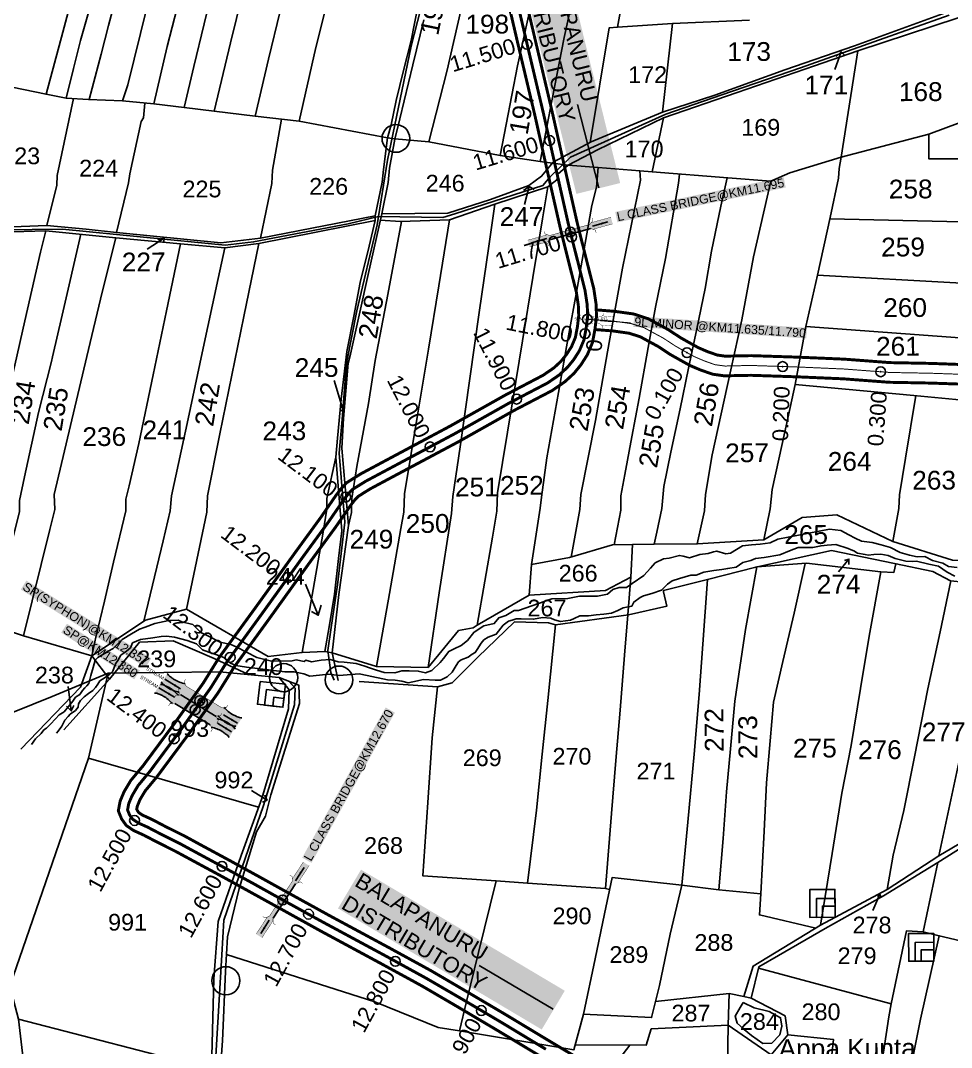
# Model space of a CAD drawing. Header units: millimetres. Extents: x 191342 to 235284, y 1600297 to 1616674.
# Drawn here: x 197835 to 198782, y 1610848 to 1611892 of the extents above; entities that cross this region are included whole.
import ezdxf
from ezdxf.enums import TextEntityAlignment as Align

# ---------------------------------------------------------------- set-up
doc = ezdxf.new("R2010")
doc.units = ezdxf.units.MM
doc.header["$LTSCALE"] = 15
doc.header["$PDMODE"] = 32
doc.header["$PDSIZE"] = 10
doc.linetypes.add('ACAD_ISO02W100', pattern=[15, 12, -3])
doc.linetypes.add('HIDDEN2', pattern=[0.1875, 0.125, -0.0625])
for name, color, linetype in [('BOUNDRY STONES', 240, 'Continuous'), ('CANAL1', 7, 'Continuous'), ('CS', 134, 'Continuous'), ('CSMark', 72, 'Continuous'), ('PAPER SIZE', 5, 'Continuous'), ('PLOTS', 7, 'Continuous'), ('PLOTS NO', 7, 'Continuous'), ('REMARK', 6, 'Continuous'), ('ROADS', 1, 'Continuous'), ('STREAMS', 4, 'Continuous'), ('STRUCTURE', 5, 'Continuous'), ('text2', 7, 'Continuous'), ('wells', 7, 'Continuous')]:
    doc.layers.add(name, color=color, linetype=linetype)
doc.styles.add('FONT2', font='Times New Roman')
doc.styles.get("Standard").update_dxf_attribs({"font": 'arial.ttf'})
doc.dimstyles.get("Standard").update_dxf_attribs({"dimtxt": 0.18, "dimasz": 0.18, "dimexe": 0.18, "dimexo": 0.0625, "dimgap": 0.09, "dimtad": 0, "dimtih": 1, "dimtoh": 1, "dimdec": 4, "dimzin": 0, "dimdsep": 46, "dimtxsty": 'Standard', "dimcen": 0.09, "dimadec": 0, "dimazin": 0, "dimtfac": 1, "dimtdec": 4, "dimtofl": 0, "dimtmove": 0, "dimatfit": 3, "dimfxl": 1, "dimtolj": 1, "dimtzin": 0, "dimarcsym": 0})

# ---------------------------------------------------------------- blocks, each defined once
blk = doc.blocks.new('SLB')
at = {"layer": 'STRUCTURE'}
h = blk.add_hatch(dxfattribs=at)
h.set_pattern_fill('DOTS', color=6, scale=20, angle=320.3722, style=0)
h.set_pattern_definition([(320.372247934, (-159.4327, -72.9564), (1.2786241598, 0.5641323054), [0, -1.25])])
h.paths.add_polyline_path([(769699.5, 1706871.1), (769699.5, 1706861.1), (769729.1, 1706861.1), (769732.1, 1706863.1), (769792.1, 1706863.1), (769795.1, 1706861.1), (769824.7, 1706861.1), (769824.7, 1706871.1), (769795.1, 1706871.1), (769792.1, 1706869.1), (769732.1, 1706869.1), (769729.1, 1706871.1)])
at = {"layer": 'STRUCTURE', "color": 6, "linetype": 'ACAD_ISO02W100', "ltscale": 0.5, "const_width": 0.5}
for points in [[(769699.5, 1706871.1), (769729.1, 1706871.1)], [(769795.1, 1706871.1), (769824.7, 1706871.1)], [(769699.5, 1706861.1), (769729.1, 1706861.1)], [(769795.1, 1706861.1), (769824.7, 1706861.1)]]:
    blk.add_lwpolyline(points, dxfattribs=at)
at = {"layer": 'STRUCTURE', "color": 6, "const_width": 0.628}
for points in [[(769726.1, 1706877.1), (769726.1, 1706873.1), (769732.1, 1706869.1), (769792.1, 1706869.1), (769798.1, 1706873.1), (769798.1, 1706877.1)], [(769726.1, 1706855.1), (769726.1, 1706859.1), (769732.1, 1706863.1), (769792.1, 1706863.1), (769798.1, 1706859.1), (769798.1, 1706855.1)]]:
    blk.add_lwpolyline(points, dxfattribs=at)
at = {"layer": 'STRUCTURE', "color": 6}
blk.add_lwpolyline([(769732.1, 1706863.1), (769792.1, 1706863.1)], dxfattribs=at)
blk.add_lwpolyline([(769732.1, 1706863.1), (769792.1, 1706863.1)], dxfattribs=at)
at = {"layer": 'STRUCTURE', "color": 0}
blk.add_circle((769762.1, 1706866.1), 1.24, dxfattribs=at)
for points in [[(769703.8, 1706866), (769726.7, 1706866)], [(769818.6, 1706865.8), (769795.7, 1706865.8)]]:
    blk.add_leader(points, dimstyle='Standard', override={"dimasz": 10, "dimgap": 0.09, "dimtad": 0}, dxfattribs=at)
blk = doc.blocks.new('SP')
at = {"layer": 'STRUCTURE'}
h = blk.add_hatch(dxfattribs=at)
h.set_pattern_fill('DASH', color=256, scale=8, style=0)
h.set_pattern_definition([(0, (0, 0), (1, 1), [1, -1])])
edge = h.paths.add_edge_path()
edge.add_spline(control_points=[(769825.7, 1706742.1), (769825.3, 1706741.8), (769823.8, 1706740.8), (769820.9, 1706740.3), (769817, 1706739.7), (769811.4, 1706738.9), (769804, 1706739.7), (769798.4, 1706741), (769795.6, 1706741.6)], knot_values=[0, 0, 0, 0, 1.613557, 5.24513, 8.624976, 13.470124, 22.190216, 30.746377, 30.746377, 30.746377, 30.746377], degree=3, periodic=0)
edge.add_line((769795.6, 1706741.6), (769792.6, 1706739.6))
edge.add_line((769792.6, 1706739.6), (769732.6, 1706739.6))
edge.add_line((769732.6, 1706739.6), (769729.6, 1706741.6))
edge.add_spline(control_points=[(769729.6, 1706741.6), (769726.9, 1706740.9), (769721.3, 1706739.5), (769713.9, 1706738.5), (769708.3, 1706739.1), (769704.4, 1706739.6), (769701.5, 1706740), (769700, 1706741), (769699.5, 1706741.3)], knot_values=[0, 0, 0, 0, 8.556161, 17.276253, 22.121402, 25.501247, 29.13282, 30.746377, 30.746377, 30.746377, 30.746377], degree=3, periodic=0)
edge.add_line((769699.5, 1706741.3), (769699.5, 1706722.1))
edge.add_spline(control_points=[(769699.5, 1706722.1), (769700, 1706722.4), (769701.4, 1706723.4), (769704.3, 1706724), (769708.2, 1706724.5), (769713.8, 1706725.3), (769721.2, 1706724.5), (769726.8, 1706723.3), (769729.6, 1706722.6)], knot_values=[0, 0, 0, 0, 1.613557, 5.24513, 8.624976, 13.470124, 22.190216, 30.746377, 30.746377, 30.746377, 30.746377], degree=3, periodic=0)
edge.add_line((769729.6, 1706722.6), (769732.6, 1706724.6))
edge.add_line((769732.6, 1706724.6), (769792.6, 1706724.6))
edge.add_line((769792.6, 1706724.6), (769795.6, 1706722.6))
edge.add_spline(control_points=[(769795.6, 1706722.6), (769798.4, 1706723.3), (769803.9, 1706724.8), (769811.3, 1706725.8), (769817, 1706725.1), (769820.9, 1706724.7), (769823.8, 1706724.2), (769825.2, 1706723.3), (769825.7, 1706723)], knot_values=[0, 0, 0, 0, 8.556161, 17.276253, 22.121402, 25.501247, 29.13282, 30.746377, 30.746377, 30.746377, 30.746377], degree=3, periodic=0)
edge.add_line((769825.7, 1706723), (769825.7, 1706742.1))
h.paths.add_polyline_path([(769764.2, 1706732.1, -1), (769761.1, 1706732.1, -1)], flags=0)
h.paths.add_polyline_path([(769761.1, 1706732.1, 1), (769764.2, 1706732.1, 1)], flags=16)
at = {"layer": 'STRUCTURE', "const_width": 0.628}
for points in [[(769726.6, 1706747.6), (769726.6, 1706743.6), (769732.6, 1706739.6), (769792.6, 1706739.6), (769798.6, 1706743.6), (769798.6, 1706747.6)], [(769726.6, 1706716.6), (769726.6, 1706720.6), (769732.6, 1706724.6), (769792.6, 1706724.6), (769798.6, 1706720.6), (769798.6, 1706716.6)]]:
    blk.add_lwpolyline(points, dxfattribs=at)
at = {"layer": 'STRUCTURE', "color": 3}
blk.add_lwpolyline([(769732.6, 1706724.6), (769792.6, 1706724.6)], dxfattribs=at)
blk.add_lwpolyline([(769732.6, 1706724.6), (769792.6, 1706724.6)], dxfattribs=at)
at = {"layer": 'STRUCTURE', "color": 0}
blk.add_circle((769762.6, 1706732.1), 1.55, dxfattribs=at)
at = {"layer": 'STRUCTURE'}
for points in [[(769699.5, 1706741.3), (769700.9, 1706740.5), (769704.4, 1706739.6), (769707.8, 1706739.2), (769712.6, 1706738.8), (769721.3, 1706739.7), (769729.6, 1706741.6)], [(769825.7, 1706742.1), (769824.3, 1706741.3), (769820.8, 1706740.3), (769817.5, 1706739.8), (769812.7, 1706739.2), (769804, 1706739.9), (769795.6, 1706741.6)], [(769699.5, 1706722.1), (769700.9, 1706723), (769704.4, 1706724), (769707.7, 1706724.5), (769712.5, 1706725), (769721.2, 1706724.4), (769729.6, 1706722.6)], [(769825.7, 1706723), (769824.3, 1706723.8), (769820.8, 1706724.7), (769817.4, 1706725.1), (769812.6, 1706725.5), (769803.9, 1706724.6), (769795.6, 1706722.6)]]:
    blk.add_spline(points, degree=3, dxfattribs=at)
at = {"layer": 'STRUCTURE', "color": 0}
blk.add_text('STREAM', height=5, dxfattribs=at).set_placement((769684.3, 1706732.1), align=Align.MIDDLE_CENTER)
for points in [[(769727.4, 1706732.1), (769700.8, 1706732.1)], [(769824.4, 1706732.1), (769800.5, 1706732.1)]]:
    blk.add_leader(points, dimstyle='Standard', override={"dimasz": 10, "dimgap": 0.09, "dimtad": 0}, dxfattribs=at)
blk = doc.blocks.new('OT')
at = {"layer": 'STRUCTURE', "color": 190}
for points, const_width in [([(769751.4, 1706595.8), (769729.4, 1706595.8)], 0.5), ([(769775.2, 1706601.8), (769775.2, 1706597.8), (769769.2, 1706593.8), (769761.8, 1706593.8), (769754.4, 1706593.8), (769748.4, 1706597.8), (769748.4, 1706601.8)], 0.5), ([(769761.8, 1706593.8), (769761.8, 1706581)], 2.5), ([(769751.4, 1706579), (769729.4, 1706579)], 0.5), ([(769748.4, 1706573), (769748.4, 1706577), (769754.4, 1706581), (769761.8, 1706581), (769761.8, 1706581), (769761.8, 1706581), (769769.2, 1706581), (769775.2, 1706577), (769775.2, 1706573)], 0.5)]:
    blk.add_lwpolyline(points, dxfattribs=dict(at, const_width=const_width))
at = {"layer": 'STRUCTURE', "color": 0}
blk.add_circle((769761.8, 1706587.4), 1.87, dxfattribs=at)
blk.add_leader([(769732.6, 1706587.4), (769753.8, 1706587.4)], dimstyle='Standard', override={"dimasz": 10, "dimgap": 0.09, "dimtad": 0}, dxfattribs=at)

msp = doc.modelspace()

# ---------------------------------------------------------------- linework, layer by layer
at = {"layer": 'BOUNDRY STONES', "color": 1}
for centre, radius in [((198216.5, 1611772.5), 14.1), ((198102.3, 1611224.1), 14.3), ((198158.6, 1611221.8), 14.1), ((198043.5, 1610915.8), 14.3)]:
    msp.add_circle(centre, radius, dxfattribs=at)
at = {"layer": 'CANAL1', "color": 200, "const_width": 3}
for points in [[(198330.9, 1611910.4), (198340.5, 1611869.3), (198357.8, 1611796.4), (198371, 1611737.4), (198382.9, 1611685), (198385.2, 1611675.2), (198394.2, 1611639.3), (198400.1, 1611616.2), (198402.1, 1611602.7), (198402.5, 1611592.2), (198401.2, 1611581.1), (198399.1, 1611570.1), (198395.2, 1611560.8), (198390, 1611552.7), (198384.5, 1611545.9), (198377.3, 1611539.2), (198366.2, 1611531.6), (198328.2, 1611511.7), (198271.8, 1611480), (198208.7, 1611446.3), (198181.4, 1611431.7), (198174.1, 1611427.2), (198166.5, 1611422.4), (198161.2, 1611416.8), (198155.7, 1611409.7), (198140.4, 1611387.5), (198114.3, 1611351.7), (198073, 1611294.4), (198036.7, 1611244.6), (198020.6, 1611218.7), (197991.6, 1611178), (197959.1, 1611134.2), (197949.9, 1611123.2), (197946.8, 1611119.5), (197940, 1611108.1), (197936, 1611098.6), (197934.1, 1611088.6), (197937.5, 1611080.3), (197942.2, 1611073.7), (197949.8, 1611068.5), (197960, 1611063.9), (197973, 1611057.1), (197992.7, 1611047.2), (198011, 1611037.3), (198039.7, 1611021.8), (198067.3, 1611006.6), (198096.8, 1610990.3), (198140.7, 1610966), (198200.9, 1610933.5), (198243, 1610910.5), (198278.4, 1610889.8), (198319.6, 1610865.4), (198364.5, 1610838.4)], [(198348.4, 1611914.5), (198358.1, 1611873.4), (198375.3, 1611800.4), (198388.6, 1611741.3), (198400.4, 1611689.1), (198402.7, 1611679.5), (198411.7, 1611643.8), (198417.8, 1611619.8), (198420.1, 1611604.4), (198420.6, 1611591.4), (198419, 1611578.4), (198416.5, 1611564.9), (198411.2, 1611552.4), (198404.7, 1611542.2), (198397.7, 1611533.6), (198388.5, 1611525.1), (198375.5, 1611516.1), (198336.8, 1611495.9), (198280.5, 1611464.2), (198217.1, 1611430.4), (198190.4, 1611416.1), (198183.6, 1611411.9), (198178, 1611408.3), (198174.9, 1611405.1), (198170.3, 1611399.1), (198155.1, 1611377.1), (198128.8, 1611341.2), (198087.6, 1611283.9), (198051.7, 1611234.5), (198035.6, 1611208.7), (198006.2, 1611167.4), (197973.2, 1611123), (197963.8, 1611111.7), (197961.6, 1611109.1), (197956.1, 1611100), (197953.4, 1611093.3), (197952.8, 1611090.4), (197953.4, 1611089), (197955, 1611086.7), (197958.6, 1611084.3), (197967.9, 1611080.1), (197981.2, 1611073.1), (198001.1, 1611063.2), (198019.6, 1611053.1), (198048.3, 1611037.6), (198076.1, 1611022.3), (198105.5, 1611006), (198149.4, 1610981.8), (198209.5, 1610949.4), (198251.9, 1610926.2), (198287.6, 1610905.3), (198328.9, 1610880.9), (198373.8, 1610853.8), (198417.3, 1610827.8)], [(198421.1, 1611598.1), (198439.5, 1611596.6), (198458.2, 1611594), (198473, 1611589.2), (198493.5, 1611578.1), (198506, 1611569.9), (198513.9, 1611565.4), (198524.2, 1611559.7), (198533.7, 1611555.6), (198543.5, 1611552.2), (198551.9, 1611551), (198557.1, 1611551.2), (198577.9, 1611551.6), (198626.6, 1611550), (198673, 1611548), (198719.1, 1611544.5), (198760.7, 1611543.7), (198813.1, 1611541.8)], [(198419.5, 1611578.1), (198437.4, 1611576.7), (198453.7, 1611574.4), (198465.1, 1611570.8), (198483.3, 1611560.9), (198495.6, 1611552.8), (198504.1, 1611548), (198515.4, 1611541.7), (198526.4, 1611537), (198538.8, 1611532.7), (198550.9, 1611531), (198557.7, 1611531.2), (198577.8, 1611531.6), (198625.8, 1611530), (198671.8, 1611528), (198718.2, 1611524.5), (198760.1, 1611523.7), (198812.2, 1611521.9)]]:
    msp.add_lwpolyline(points, dxfattribs=at)
at = {"layer": 'CANAL1', "color": 3, "linetype": 'HIDDEN2', "ltscale": 4, "true_color": 0x00ff00, "const_width": 3}
msp.add_lwpolyline([(198339.7, 1611912.4), (198349.3, 1611871.4), (198366.5, 1611798.4), (198379.8, 1611739.4), (198391.6, 1611687), (198393.9, 1611677.3), (198403, 1611641.6), (198408.9, 1611618), (198411.1, 1611603.5), (198411.6, 1611591.8), (198411.2, 1611588.6), (198410.1, 1611579.8), (198407.8, 1611567.5), (198403.2, 1611556.6), (198397.4, 1611547.5), (198391.1, 1611539.8), (198382.9, 1611532.1), (198370.8, 1611523.8), (198332.5, 1611503.8), (198276.2, 1611472.1), (198212.9, 1611438.3), (198185.9, 1611423.9), (198178.8, 1611419.5), (198172.2, 1611415.4), (198168, 1611410.9), (198163, 1611404.4), (198147.8, 1611382.3), (198121.6, 1611346.5), (198080.3, 1611289.2), (198044.2, 1611239.5), (198028.1, 1611213.7), (197998.9, 1611172.7), (197966.1, 1611128.6), (197956.8, 1611117.4), (197954.2, 1611114.3), (197948.1, 1611104), (197944.7, 1611096), (197943.5, 1611089.5), (197945.5, 1611084.6), (197948.6, 1611080.2), (197954.2, 1611076.4), (197963.9, 1611072), (197977.1, 1611065.1), (197996.9, 1611055.2), (198015.3, 1611045.2), (198044, 1611029.7), (198071.7, 1611014.5), (198101.1, 1610998.1), (198101.3, 1610998), (198127.5, 1610983.5), (198145.1, 1610973.9), (198205.2, 1610941.5), (198247.4, 1610918.3), (198283, 1610897.6), (198324.2, 1610873.2), (198369.1, 1610846.1)], dxfattribs=at)
at = {"layer": 'CANAL1', "color": 1, "ltscale": 4, "const_width": 1, "elevation": 1}
msp.add_lwpolyline([(198411.2, 1611588.6), (198455.3, 1611584.9)], dxfattribs=at)
at = {"layer": 'CANAL1', "color": 1, "linetype": 'HIDDEN2', "ltscale": 4, "const_width": 1}
msp.add_lwpolyline([(198420.3, 1611588.1), (198438.5, 1611586.6), (198455.9, 1611584.2), (198469, 1611580), (198488.4, 1611569.5), (198500.8, 1611561.4), (198509, 1611556.7), (198519.8, 1611550.7), (198530.1, 1611546.3), (198541.1, 1611542.4), (198551.4, 1611541), (198557.4, 1611541.2), (198577.9, 1611541.6), (198626.2, 1611540), (198672.4, 1611538), (198718.7, 1611534.5), (198760.4, 1611533.7), (198812.7, 1611531.9)], dxfattribs=at)
at = {"layer": 'CS'}
for p in [(198512.6, 1611554.7), (198609.9, 1611540.5), (198709.7, 1611535.2)]:
    msp.add_point(p, dxfattribs=at)
at = {"layer": 'PLOTS', "color": 0}
for points in [[(197814.5, 1611827.2), (197860.6, 1611817.5), (197877.5, 1611880.6), (197891.5, 1611933), (197904.7, 1611981.9), (197917.9, 1612031.2), (197918.5, 1612043.9), (197929.7, 1612088.5), (197939.7, 1612128.7), (197951, 1612179.5), (197963.6, 1612227.3), (197976.2, 1612275.3), (197990.1, 1612330.2), (197996.2, 1612357.6)], [(198017.8, 1612355.9), (198005.1, 1612305.1), (197997.4, 1612273.8), (197981.6, 1612216.1), (197968.4, 1612161.8), (197955.9, 1612110.7), (197945.2, 1612070.3), (197939.2, 1612042.7), (197938.2, 1612032.7), (197931.8, 1612006.4), (197925.4, 1611980.1), (197917.9, 1611949.3), (197907.2, 1611912.5), (197895.5, 1611872.3), (197888.5, 1611843.6), (197881.2, 1611813.6), (197860.6, 1611817.5)], [(197881.2, 1611813.6), (197903.8, 1611812), (197904.5, 1611812), (197916.7, 1611858.4), (197924.2, 1611887.3), (197932.2, 1611918.1), (197943.1, 1611959.7), (197951.4, 1611994.7), (197959.4, 1612022.7), (197961.6, 1612034.3), (197962.5, 1612045), (197971.8, 1612082.4), (197978.3, 1612108.5), (197984.4, 1612136.3), (197993.9, 1612172.7), (198000.7, 1612202.2), (198009.4, 1612234.5), (198017.3, 1612264.2), (198026.5, 1612298.5), (198035.5, 1612332.2), (198040.5, 1612354.5)], [(198072.1, 1612353.7), (198064.4, 1612321.5), (198060.9, 1612306.8), (198047.9, 1612256.3), (198035, 1612206.2), (198026.2, 1612168.8), (198013.4, 1612114.5), (198004.4, 1612076.3), (197996.5, 1612042.7), (197996, 1612032.1), (197981.2, 1611979.1), (197967.2, 1611922.4), (197956.6, 1611879.2), (197943.7, 1611827), (197938.3, 1611810.8), (197903.8, 1611812)], [(197938.3, 1611810.8), (197970.1, 1611807.6), (197983.8, 1611866.1), (197999.2, 1611925.4), (198012.4, 1611982.7), (198025.4, 1612031.1), (198026.1, 1612046.1), (198032.3, 1612074.6), (198051.3, 1612155.1), (198065.9, 1612216.9), (198081.3, 1612274.6), (198093.5, 1612326.4), (198100.5, 1612353.2)], [(198129, 1612352.7), (198120.6, 1612310.6), (198113.1, 1612281.6), (198102.9, 1612242.4), (198094.4, 1612206.6), (198085, 1612166.8), (198075, 1612124.3), (198066.3, 1612086.9), (198057.4, 1612049.3), (198055.8, 1612042.4), (198056, 1612031.9), (198052.8, 1612018.6), (198042.6, 1611976.4), (198033.8, 1611940), (198021.5, 1611889.2), (198011.1, 1611845.8), (198001, 1611803.9), (197970.1, 1611807.6)], [(198001, 1611803.9), (198031.7, 1611800.2), (198048.4, 1611869.9), (198060.4, 1611919.7), (198070.5, 1611962), (198079.8, 1612000.4), (198087.2, 1612031.3), (198089.7, 1612049.6), (198097.5, 1612086.6), (198106.6, 1612123.3), (198119.1, 1612173.8), (198129.9, 1612223), (198142.5, 1612273.7), (198153.3, 1612317.1), (198162.4, 1612355)], [(198205.2, 1612356.6), (198194.9, 1612307.7), (198182.5, 1612263.1), (198171.3, 1612215.5), (198159.1, 1612164.2), (198148.5, 1612119.8), (198136.8, 1612070.5), (198132.1, 1612044.6), (198131.4, 1612031.5), (198121.6, 1611996.2), (198110.4, 1611950.2), (198098.7, 1611902.1), (198086.8, 1611853.3), (198073.2, 1611795.3), (198031.7, 1611800.2)], [(198073.3, 1611795.3), (198118.2, 1611790), (198134.9, 1611864.9), (198144.6, 1611902.6), (198162.5, 1611978.7), (198175.1, 1612032.3), (198176, 1612046.2), (198181.2, 1612072.2), (198194.1, 1612128.1), (198206.1, 1612180.1), (198221.5, 1612246.3), (198233.9, 1612300.2), (198246.6, 1612352.9)], [(199102.3, 1612345.2), (199089.5, 1612271.2), (199082.3, 1612230), (199074.6, 1612184.7), (199070.4, 1612160), (199070.7, 1612142), (199062.7, 1612098), (199052.3, 1612035), (198991.9, 1612007.4), (198914.7, 1611976.9), (198853.5, 1611939), (198799.3, 1611907.4), (198780, 1611902), (198683, 1611866.6), (198612.3, 1611842.4), (198540.9, 1611816.4), (198487.8, 1611799.1), (198415.3, 1611769.1), (198376.6, 1611748.3), (198364.7, 1611734), (198351.6, 1611724.5), (198312.8, 1611710.5), (198269.5, 1611696.6), (198202.1, 1611695.9)], [(198268.5, 1612060.1), (198265.3, 1612044.9), (198265.5, 1612034.8), (198264, 1612025.6), (198260.7, 1612013.8), (198255.8, 1611996.4), (198251.3, 1611968.4), (198245.2, 1611937.8), (198239.3, 1611908.3), (198232.1, 1611872.1), (198224.4, 1611841.7), (198216.7, 1611811.1), (198211.7, 1611786.4), (198208, 1611773.3), (198118.2, 1611790)], [(198208, 1611773.3), (198215.4, 1611772), (198249.9, 1611769.1), (198268.5, 1611842), (198282.5, 1611902.6), (198296.5, 1611955.6), (198311.4, 1612012.2), (198317.2, 1612033.9), (198316.7, 1612045.6), (198318.6, 1612054.4), (198276.7, 1612058.6)], [(198318.6, 1612054.4), (198381.1, 1612048.1), (198379.4, 1612031.8), (198373.2, 1612001.4), (198364.9, 1611961.2), (198356.8, 1611921.6), (198340.1, 1611846.2), (198328.7, 1611786.7), (198322.6, 1611755.1), (198249.9, 1611769.1)], [(198322.6, 1611755.2), (198363.2, 1611749), (198375.6, 1611812.6), (198387.7, 1611875.2), (198401.6, 1611939), (198417.3, 1612011.2), (198422, 1612032.7), (198409.2, 1612035.5), (198408.3, 1612043.8), (198381.1, 1612048.1)], [(198462.7, 1612001.1), (198451.4, 1611938.1), (198442.1, 1611885.7), (198498, 1611889.5), (198576.2, 1611892.8)], [(198244.8, 1611893), (198233.7, 1611847.5), (198220.4, 1611792.6), (198215.4, 1611771.9), (198210.1, 1611742.2), (198208.5, 1611727.8), (198202.1, 1611695.9), (198188.2, 1611634), (198179.7, 1611595.7), (198170.2, 1611553.2), (198168.1, 1611543.9), (198163.3, 1611487.7), (198161.6, 1611457.6), (198168.3, 1611378.8), (198158.3, 1611308.7), (198151.5, 1611249.4), (198144.3, 1611250.6)], [(198200.6, 1611689.4), (198221.1, 1611688), (198271.2, 1611689.8), (198317, 1611705.7), (198371.1, 1611723.3), (198380.1, 1611730.4), (198381.1, 1611736.1), (198391.9, 1611745.3), (198421.5, 1611760.9), (198488.9, 1611793.4), (198563.8, 1611819.2), (198583.5, 1611826), (198642.3, 1611846.3), (198686.4, 1611861.6), (198788.4, 1611895.2)], [(198498, 1611889.5), (198487.8, 1611799.1)], [(198442.1, 1611885.7), (198433.5, 1611885.1), (198414, 1611768.4)], [(198686.4, 1611861.6), (198669.5, 1611753.6)], [(198477.1, 1611738.5), (198554.3, 1611732.4), (198598.1, 1611728.9), (198617.2, 1611737.6), (198669.5, 1611753.6), (198758.7, 1611777), (198790.6, 1611788.8), (198800.1, 1611794.2), (198808.2, 1611797.2), (198813.5, 1611801.3), (198875.4, 1611811.8), (198959.5, 1611826.3)], [(197888.5, 1611813.1), (197871.8, 1611734.7), (197871.5, 1611725.1), (197861.4, 1611683.9), (197901.5, 1611680.1), (197932.3, 1611677)], [(198078.6, 1611671.1), (198038.3, 1611666.2), (197932.3, 1611677), (197944.6, 1611727.2), (197945.8, 1611736.4), (197957.3, 1611789.7), (197959.8, 1611793.5), (197961.2, 1611808.5)], [(198208, 1611773.3), (198204, 1611741), (198202.4, 1611728.2), (198195.4, 1611693.8), (198078.6, 1611671.1), (198090.2, 1611726.8), (198090.9, 1611740.2), (198100, 1611792.1)], [(198363.2, 1611749), (198375.9, 1611747.4), (198391.9, 1611745.3), (198422.2, 1611742.9), (198464.8, 1611739.5), (198477.1, 1611738.5), (198488.9, 1611793.4)], [(198657.9, 1611690.9), (198792, 1611687.6), (198798.6, 1611675.5), (198918, 1611674.4), (198933.7, 1611743.6), (198906.4, 1611740.7), (198893.8, 1611737.1), (198873.9, 1611734.9), (198798.8, 1611733.1), (198792, 1611751.7), (198758.8, 1611751.7), (198758.8, 1611777.1)], [(198590.7, 1611364.4), (198597.4, 1611395.7), (198599.3, 1611415.4), (198615.9, 1611491.2), (198622.7, 1611522.4), (198633.5, 1611581.2), (198645.3, 1611633.3), (198658.2, 1611692.2), (198666.8, 1611732), (198667.4, 1611742), (198669.5, 1611753.6)], [(198422.2, 1611742.9), (198420.6, 1611723), (198415.9, 1611704.2), (198401.8, 1611625.5), (198390.2, 1611560.7), (198383.5, 1611523.5), (198369.9, 1611447.6), (198364.7, 1611407.7), (198363.2, 1611396.3), (198354.4, 1611339)], [(198394.8, 1611346.7), (198403.7, 1611395.1), (198404.8, 1611410.4), (198419.7, 1611485.6), (198431.9, 1611555.3), (198446.9, 1611640.7), (198465.3, 1611730), (198464.8, 1611739.5)], [(198504.9, 1611736.3), (198504, 1611726.9), (198490.9, 1611650.4), (198480.5, 1611600.9), (198473.3, 1611559.8), (198463.9, 1611508.4), (198456.5, 1611469), (198449.3, 1611430.8), (198445.2, 1611409.1), (198445.4, 1611394.3), (198438.4, 1611359.3)], [(198299.1, 1611277.3), (198314.7, 1611366.8), (198319.3, 1611393.5), (198319.7, 1611412), (198335, 1611504.5), (198345.2, 1611566.7), (198355.8, 1611631.1), (198365.7, 1611690.7), (198371.1, 1611723.3)], [(198457.2, 1611359.6), (198479.2, 1611359.9), (198481.8, 1611372.1), (198486.9, 1611396), (198489.1, 1611418.6), (198496.3, 1611453.3), (198505.6, 1611497.6), (198514.1, 1611538.7), (198522.6, 1611579), (198531.1, 1611619.9), (198537.6, 1611658), (198547.2, 1611703.5), (198553.4, 1611732.5)], [(198598.1, 1611728.9), (198580.4, 1611652), (198568.4, 1611588), (198553.5, 1611520.1), (198538.3, 1611450.6), (198531.4, 1611410.2), (198530.5, 1611393.9), (198523, 1611360.1), (198479.2, 1611359.9)], [(198317, 1611705.7), (198310.9, 1611662.9), (198301.2, 1611595.5), (198291.7, 1611528.2), (198281.8, 1611459), (198274.5, 1611408.2), (198273.1, 1611391), (198260.5, 1611310.3), (198249.2, 1611234.4)], [(197505, 1611667.8), (197615.7, 1611666.2), (197674.6, 1611678.4), (197730.6, 1611677), (197773.7, 1611675.9), (197816, 1611677.3), (197860.2, 1611678.5), (197931.6, 1611671.5), (197997.4, 1611665.3), (198042.6, 1611661.2), (198077.2, 1611665.5), (198195.5, 1611689.1), (198195.4, 1611693.8)], [(197510.9, 1611675.4), (197587.1, 1611670.2), (197620.2, 1611671.8), (197672.8, 1611683), (197774.2, 1611680.5), (197861.4, 1611683.9)], [(198195.5, 1611689.1), (198189.2, 1611663.1), (198180.1, 1611625.9), (198173.6, 1611591.7), (198166.7, 1611555.9), (198160.9, 1611507.3), (198157.2, 1611467.8), (198155.4, 1611448.4), (198161.4, 1611373.4), (198158.1, 1611345.2), (198154, 1611309), (198148.5, 1611275.6), (198144.3, 1611250.6), (198121.3, 1611249.8), (198086.7, 1611245.5), (198003.5, 1611293.8), (197961.7, 1611282.4), (197907.3, 1611246.1), (197895.6, 1611214.5), (197835.1, 1611151.3)], [(198222.2, 1611688), (198208.2, 1611613.7), (198195.5, 1611546.8), (198188.6, 1611502.9), (198176.9, 1611438.7), (198171.6, 1611406.2), (198171.3, 1611392.1), (198168.3, 1611378.8)], [(198196.9, 1611235.4), (198210, 1611309.7), (198221.6, 1611375.7), (198224.6, 1611392.5), (198225.2, 1611411.2), (198238.8, 1611493.1), (198249.5, 1611558.2), (198260.2, 1611622.5), (198271.2, 1611689.8)], [(197772.9, 1611288.1), (197791.1, 1611365.5), (197797.9, 1611393.9), (197799.1, 1611411.2), (197806.7, 1611444.8), (197819.3, 1611500.3), (197830.4, 1611549.3), (197837.3, 1611579.5), (197854.9, 1611657), (197860.2, 1611678.5)], [(197895.9, 1611675), (197877, 1611592.9), (197867.2, 1611550.4), (197866, 1611545.5), (197853, 1611493.7), (197838.7, 1611428.3), (197833.6, 1611404.4), (197833.5, 1611393.2), (197812.3, 1611308.1), (197805.2, 1611277.4)], [(197837.5, 1611266.6), (197864.5, 1611374.8), (197869.6, 1611395.2), (197868.9, 1611410.4), (197885.5, 1611480.4), (197902.1, 1611550.6), (197917.7, 1611616.2), (197931.6, 1611671.5)], [(197997.4, 1611665.3), (197983.2, 1611597.2), (197969.6, 1611532.1), (197955, 1611462.2), (197945.2, 1611419.1), (197941.6, 1611405.7), (197941.7, 1611393.6), (197929.3, 1611341.6), (197919.9, 1611301.7), (197911.1, 1611265.1), (197907.3, 1611246.1), (197925, 1611222.7)], [(197960.2, 1611281.4), (197979.7, 1611363.2), (197986.9, 1611393.8), (197988.2, 1611408.9), (198005.1, 1611487.2), (198019.5, 1611554.5), (198035.6, 1611630.2), (198042.6, 1611661.2)], [(198077.2, 1611665.5), (198061.9, 1611591.5), (198049.6, 1611531.7), (198037.3, 1611472), (198024.8, 1611408.9), (198024.1, 1611392.4), (198003.5, 1611293.8)], [(198911.4, 1611643.5), (198903.9, 1611608.6), (198799.2, 1611614.7), (198792.2, 1611625.2), (198645.3, 1611633.3)], [(198633.5, 1611581.2), (198790.1, 1611569.8), (198801.1, 1611559), (198895.5, 1611555.4), (198903.9, 1611608.6)], [(198895.5, 1611555.4), (198884.8, 1611507.1), (198881.2, 1611490.9), (198813.4, 1611496.6), (198802, 1611499.3), (198793.2, 1611506.3), (198743.5, 1611511.2), (198622.7, 1611522.4)], [(198745.3, 1611511), (198734.8, 1611447.4), (198728.7, 1611410.1), (198728, 1611396), (198722, 1611362.6)], [(198121.3, 1611249.8), (198142.4, 1611372.2), (198146.4, 1611395.3), (198146.4, 1611406.3), (198155.4, 1611448.4)], [(198523, 1611360.1), (198590.7, 1611364.4), (198629.8, 1611387), (198665, 1611389.8), (198722, 1611362.6), (198782.8, 1611343.6), (198800.4, 1611343.2), (198845.9, 1611335), (198860.8, 1611315.9), (198944.9, 1611298.7), (199002.5, 1611290), (199011.3, 1611287.1), (199066.3, 1611260), (199114.8, 1611235.6), (199148.5, 1611204.1), (199155.9, 1611167.3), (199143, 1611140.1), (199174.9, 1611096.8), (199231.3, 1611056.1), (199312.3, 1611016.1)], [(198151.5, 1611249.4), (198196.9, 1611235.4), (198249.2, 1611234.4), (198280.2, 1611272.1), (198295.2, 1611274.6), (198299.1, 1611277.3), (198352, 1611308.1), (198429.8, 1611312.8), (198455.5, 1611326.2), (198457.2, 1611359.6), (198437, 1611359.3), (198393.2, 1611346.2), (198354.4, 1611339), (198352, 1611308.1)], [(198179.1, 1611220.2), (198258.9, 1611214.8), (198273.9, 1611218.8), (198299.8, 1611245), (198337.2, 1611280.8), (198371.9, 1611279.9), (198378.8, 1611277.7), (198453, 1611288), (198492.1, 1611296.7), (198488.9, 1611311.5), (198488.6, 1611312.8), (198533.6, 1611324), (198582.6, 1611336.5), (198659.7, 1611353.4), (198723.7, 1611340.1), (198762.9, 1611331.9), (198780.8, 1611322.6), (198793.8, 1611321.2)], [(198583.7, 1611336.7), (198572.3, 1611273), (198565.5, 1611227.7), (198561.3, 1611200), (198556.8, 1611151.6), (198552.8, 1611107.8), (198549.3, 1611060.6), (198545.1, 1611008.2), (198587.9, 1611004.3), (198586.4, 1610982.7), (198643.6, 1610969.3)], [(198710, 1611331.7), (198634.3, 1611340.4), (198583.7, 1611336.7)], [(198587.9, 1611004.3), (198591.1, 1611068), (198593.6, 1611117.1), (198597.3, 1611159.8), (198600.8, 1611199.3), (198610.3, 1611240.5), (198621.7, 1611289.7), (198633, 1611340.3)], [(198648.4, 1610972.3), (198660.3, 1611045.3), (198670.2, 1611106.5), (198679.6, 1611155), (198689.2, 1611213.2), (198697.9, 1611266.3), (198710, 1611331.7), (198723.1, 1611331.1), (198725, 1611339.8)], [(198433.9, 1611008.7), (198429.6, 1611009.7), (198435.8, 1611086), (198440.3, 1611139.8), (198444.5, 1611191.1), (198449.1, 1611246.9), (198452.4, 1611287.9), (198455.5, 1611326.2)], [(198533.6, 1611324), (198528.7, 1611258), (198524.9, 1611206.8), (198519.8, 1611146.1), (198513.4, 1611077), (198507.4, 1611012.9), (198495.4, 1610963.3), (198484.8, 1610911.1), (198476.6, 1610878.4), (198407.5, 1610881.7), (198419.2, 1610938.1), (198428.8, 1610984), (198436.4, 1611020.8), (198507.4, 1611012.9), (198545.1, 1611008.2)], [(198781.2, 1611322.6), (198770.1, 1611270.7), (198757.6, 1611212.7), (198744, 1611143.5), (198733.2, 1611089), (198722.5, 1611043.6), (198716.3, 1611008.5), (198768.9, 1611042.7)], [(197907.3, 1611246.1), (197837.5, 1611266.6), (197772.9, 1611288.1), (197679.7, 1611306.2)], [(198858.9, 1611274.8), (198849.3, 1611229.8), (198842.7, 1611199), (198831.1, 1611156), (198826.3, 1611134.1), (198814.7, 1611105), (198803.1, 1611075.9), (198796.5, 1611062.5), (198795.3, 1611058.3), (198768.9, 1611042.7), (198792.4, 1611152), (198801.2, 1611153.2), (198810.6, 1611201.4), (198818, 1611239.2), (198822.7, 1611263.3), (198829.3, 1611291.3)], [(198378.8, 1611277.7), (198371, 1611200.9), (198365.4, 1611146.1), (198359.7, 1611089.4), (198350.5, 1611015.2), (198429.6, 1611009.7)], [(199460.7, 1610802.9), (199341, 1610829), (199235.8, 1610853.3), (199115.5, 1610879.3), (198961.3, 1610922.8), (198926.6, 1610927.3), (198860, 1610939.5), (198841.3, 1610944.1), (198805.9, 1610952.7), (198796.7, 1610954.9), (198769.3, 1610961.6), (198753, 1610965.5), (198768, 1611035.9), (198795.3, 1611053.2), (198803.2, 1611069), (198822.6, 1611110.7), (198831.7, 1611135.1), (198841.4, 1611178.8), (198851.9, 1611226.1), (198862.8, 1611272.6)], [(197878.6, 1611171.1), (197925, 1611222.7), (197955.7, 1611260.2), (197990, 1611261.4), (198031.5, 1611243.4), (198067.3, 1611227.1)], [(198151.5, 1611249.4), (198157.9, 1611221.2)], [(197768, 1611165.1), (197866.9, 1611204.8), (197923.8, 1611228.6), (198037.1, 1611230), (198097.8, 1611224.3), (198117.6, 1611216.5), (198118.3, 1611197.8), (198089.1, 1611104.9), (198083.9, 1611083.3), (198074.6, 1611067.1), (198057, 1611009.5), (198045.1, 1610960.5), (198043.1, 1610925.2), (198040, 1610854.8), (198036.8, 1610807.8), (198030.8, 1610793.2), (198005.7, 1610740.3), (197988.1, 1610701.7), (197969.9, 1610661.6), (197927.1, 1610594.2)], [(198350.5, 1611015.2), (198318.6, 1611017.4), (198243.8, 1611022.6), (198249, 1611097.2), (198253.5, 1611163), (198258.9, 1611214.8)], [(198768, 1611035.9), (198712.6, 1611002.3), (198653.2, 1610969), (198605.7, 1610941.6), (198585.8, 1610930.1), (198577.9, 1610898.1), (198570.6, 1610899.9), (198580, 1610930.7), (198648.4, 1610972.3), (198687.7, 1610993.2), (198716.3, 1611008.5)], [(198318.6, 1611017.4), (198300.7, 1610944.6), (198288.4, 1610894.7), (198281.1, 1610865), (198259.4, 1610868.3), (198195.2, 1610894.2), (198044.1, 1610942.6)], [(198585.4, 1610928.5), (198720.5, 1610892.3), (198735.8, 1610966.4), (198753, 1610965.5)], [(198769.3, 1610961.6), (198750.1, 1610876.6), (198736.7, 1610808.7), (198713.6, 1610697.2), (198697.3, 1610614.9), (198694.8, 1610601.7), (198685.7, 1610602.6), (198667.3, 1610604.4), (198679.6, 1610671.1), (198692.4, 1610738), (198699.8, 1610782), (198705.4, 1610806.9), (198712.6, 1610843.2), (198718, 1610879.1), (198720.5, 1610892.3)], [(198399, 1610850.7), (198471.2, 1610850.3), (198476.3, 1610866.8), (198554.5, 1610870.7), (198555.7, 1610902.8), (198570.6, 1610899.9)], [(198555.7, 1610902.8), (198480.7, 1610894.7)], [(198554.5, 1610870.7), (198598.2, 1610840.5), (198615.2, 1610860.8), (198612.6, 1610880), (198577.9, 1610898.1)], [(198281.1, 1610865), (198397.6, 1610845.6), (198407.5, 1610881.7)], [(198554.5, 1610870.7), (198553.5, 1610809.4), (198551.9, 1610789.9), (198538.6, 1610776.2), (198415.3, 1610799), (198454.6, 1610850.4)], [(198615.2, 1610860.8), (198661.7, 1610856), (198659.8, 1610837.5), (198655.7, 1610808.9), (198646.6, 1610758.9), (198638.7, 1610715.7), (198632.4, 1610681), (198618.5, 1610605.1), (198609.2, 1610540.5), (198600.5, 1610480), (198551.3, 1610491.6), (198560.6, 1610553.5), (198570, 1610606.2), (198579.5, 1610658.7), (198586.2, 1610696.4), (198526.9, 1610712.1), (198530.1, 1610731.1)]]:
    msp.add_lwpolyline(points, dxfattribs=at)
at = {"layer": 'PLOTS'}
for points in [[(197743.8, 1610245.8), (197777.1, 1610330.1), (197816.1, 1610415.9), (197842.5, 1610458.2), (197900.5, 1610565.1), (197941.7, 1610630.3), (197958.2, 1610660), (198003.5, 1610757.7), (198025.9, 1610805.1), (198028.9, 1610825.9), (198031.2, 1610917.7), (198035.8, 1610976.2), (198059, 1611043.2), (198080, 1611101.1), (198107.2, 1611192.3), (198108, 1611211.6), (198097.8, 1611224.3)], [(197923.8, 1611228.6), (197903.9, 1611142.1), (198076.8, 1611092.4)], [(197903.9, 1611142.1), (197823.9, 1610910.4), (197832.6, 1610876.6), (198028.9, 1610825.9)], [(197832.6, 1610876.6), (197842.5, 1610793.3), (197792.9, 1610747.4), (197840, 1610716.5), (197954.4, 1610653.2)]]:
    msp.add_lwpolyline(points, dxfattribs=at)
at = {"layer": 'PLOTS NO', "color": 0}
for points in [[(198669.5, 1611860.7), (198663, 1611842.7)], [(198664.4, 1611855.9), (198669.5, 1611860.7), (198672.5, 1611857.5)], [(198346.4, 1611719.7), (198352.2, 1611723.6), (198357.1, 1611720.5)], [(198352.2, 1611723.6), (198347.3, 1611705.2)], [(197980.7, 1611671), (197963.4, 1611659.9)], [(197974.3, 1611669.5), (197980.7, 1611671), (197980.4, 1611667.7)], [(198163.1, 1611494.9), (198153.7, 1611526.2)], [(198160.6, 1611496), (198163.1, 1611494.9), (198163.7, 1611498.8)], [(198666.7, 1611331.6), (198677.4, 1611344.6)], [(198673, 1611343.1), (198677.4, 1611344.6), (198677.2, 1611339.3)], [(198706.4, 1611001.4), (198708.9, 1611003.8), (198709.7, 1611001.3)]]:
    msp.add_lwpolyline(points, dxfattribs=at)
at = {"layer": 'PLOTS NO'}
for points in [[(198137.5, 1611287.5), (198124.6, 1611319)], [(198130.7, 1611291.5), (198137.5, 1611287.5), (198140.4, 1611297.7)], [(197886.3, 1611190.3), (197883.1, 1611215.1)], [(197881.4, 1611194.9), (197886.3, 1611190.3), (197888.8, 1611195.9)], [(198069.7, 1611109.3), (198085.5, 1611099.5)], [(198080.8, 1611097.5), (198085.5, 1611099.5), (198082.7, 1611104.7)], [(198708.9, 1611003.8), (198701.8, 1610987.3)]]:
    msp.add_lwpolyline(points, dxfattribs=at)
at = {"layer": 'ROADS'}
for points in [[(198290.2, 1612350.7), (198293.2, 1612309.5), (198295.3, 1612280.5), (198289.7, 1612196.1), (198276.8, 1612094.8), (198268.6, 1612030.5), (198254.3, 1611953.7), (198232.2, 1611866.3), (198217.1, 1611794.6), (198207.8, 1611750.5), (198197.5, 1611684.5), (198176.8, 1611597.2), (198166.4, 1611543.9), (198161.8, 1611486.5), (198158.7, 1611452.5), (198164.4, 1611382.2), (198157.2, 1611318.5), (198150.6, 1611275.1), (198147.1, 1611251.7), (198150.2, 1611229.4), (198153.8, 1611221.5)], [(198779.5, 1611897.8), (198702.7, 1611870.7), (198628.2, 1611844.3), (198548.2, 1611816.8), (198491.2, 1611797.3), (198394, 1611753.4), (198373.3, 1611733.4), (198366, 1611724.7), (198276.6, 1611696), (198264.4, 1611692.1), (198198.7, 1611693.2), (198167.9, 1611685.8), (198071.7, 1611667.2), (198042.7, 1611663.8), (197959.7, 1611672), (197877.2, 1611680.2), (197784.7, 1611679.1)]]:
    msp.add_lwpolyline(points, dxfattribs=at)
at = {"layer": 'ROADS', "color": 1}
msp.add_lwpolyline([(197727.6, 1610202.8), (197770.7, 1610300.4), (197830.8, 1610430.1), (197888.1, 1610535.9), (197948.5, 1610633.7), (197998.4, 1610735.6), (198031.4, 1610804.9), (198039.5, 1610942.2), (198041.5, 1610977.5), (198081.7, 1611094.1), (198113.3, 1611196.3), (198113.9, 1611213.4), (198107.7, 1611220.4)], dxfattribs=at)
at = {"layer": 'STREAMS'}
for points in [[(197845.9, 1611156.2), (197849.8, 1611161.9), (197855.5, 1611167.2), (197858.2, 1611170.9), (197861, 1611172.6), (197865, 1611176.8), (197870.1, 1611182.3), (197874, 1611186.4), (197879, 1611189.3), (197888, 1611200), (197890.6, 1611204.1), (197894.8, 1611206.9), (197897.7, 1611211.1), (197900, 1611213.6), (197902, 1611215.8), (197904.2, 1611218.1), (197906.3, 1611226.1), (197908.6, 1611234.3), (197910.6, 1611241.8), (197913.4, 1611244.6), (197920.2, 1611248.8), (197923.9, 1611251.1), (197928.9, 1611253.6), (197937.9, 1611263), (197947.6, 1611268.8), (197955.5, 1611273.5), (197961.5, 1611275.3), (197971.2, 1611279.3), (197985.5, 1611282.3), (197995, 1611282.4), (197998.6, 1611280.8), (198009.8, 1611278), (198013.9, 1611274.1), (198018, 1611270.1), (198025.2, 1611266.6), (198037.8, 1611260.3), (198048.6, 1611257.7), (198054.1, 1611255.4), (198074.9, 1611244.6), (198090.1, 1611240.9), (198111, 1611241.2), (198115.2, 1611242.1), (198123.2, 1611240.4), (198125, 1611241.7), (198130.6, 1611240.3), (198136.4, 1611241.2), (198140.5, 1611242), (198149.5, 1611242.5), (198157.7, 1611240.3), (198163.9, 1611239.8), (198176.1, 1611238.4), (198184.8, 1611235.6), (198189.6, 1611234), (198196.6, 1611231.8), (198204.5, 1611229.2), (198215.5, 1611229.1), (198222.7, 1611231), (198230.1, 1611231), (198239.2, 1611230.7), (198246.6, 1611229.1), (198253, 1611231.5), (198261.7, 1611239.4), (198264.9, 1611243.7), (198270.2, 1611250.8), (198275.9, 1611253.4), (198282.9, 1611256.8), (198289.3, 1611262), (198295.7, 1611270.1), (198300.3, 1611273.1), (198305.8, 1611276.8), (198316.5, 1611279.1), (198321.2, 1611284.9), (198328.5, 1611287.4), (198336.9, 1611292.4), (198341.2, 1611292.3), (198375.2, 1611304.1), (198391.4, 1611304.5), (198403.3, 1611306.9), (198414.6, 1611306.9), (198421.6, 1611306.9), (198431.9, 1611308.9), (198437.1, 1611313.6), (198443.8, 1611315.7), (198451.2, 1611315.9), (198456.9, 1611319.7), (198468.9, 1611327.9), (198475.5, 1611335.5), (198480.3, 1611341), (198488.7, 1611344.8), (198494.5, 1611345.5), (198505, 1611348.4), (198508.8, 1611347.5), (198515.3, 1611345.8), (198525.6, 1611349.2), (198534.1, 1611350.5), (198539.7, 1611351.9), (198542.9, 1611352.8), (198552.2, 1611350), (198556.8, 1611350.6), (198569.2, 1611358), (198578.4, 1611359), (198587.1, 1611360), (198597.3, 1611361.1), (198605.1, 1611365), (198657.7, 1611375.1), (198669.2, 1611373.9), (198677.2, 1611369.2), (198683.8, 1611366.1), (198690.1, 1611363), (198701.1, 1611361.5), (198710.3, 1611359.2), (198719.6, 1611356.3), (198729.6, 1611351.2), (198738.9, 1611348.8), (198746.9, 1611346.8), (198754.6, 1611347.2), (198762.4, 1611343.3), (198772.9, 1611340.6), (198778.7, 1611337.2), (198787.4, 1611336.1)], [(198785.2, 1611327.3), (198777.4, 1611331.2), (198768.5, 1611337.3), (198758.6, 1611339.6), (198746.2, 1611342.5), (198741.6, 1611342.1), (198735.3, 1611342.7), (198729.7, 1611344), (198724.5, 1611345.1), (198717.3, 1611348.3), (198709.7, 1611349.6), (198702.8, 1611349.5), (198697.1, 1611348.6), (198694, 1611349.2), (198686, 1611350.8), (198682.4, 1611352.9), (198679.5, 1611354.1), (198676.6, 1611355.3), (198664.2, 1611359.6), (198655.1, 1611358.8), (198649, 1611358.3), (198640.6, 1611356.6), (198633.7, 1611356.5), (198625.8, 1611356.4), (198616.9, 1611353), (198607, 1611349.1), (198591.1, 1611346.3), (198582.5, 1611345.3), (198577.5, 1611343.2), (198569.3, 1611341.1), (198562.6, 1611336.5), (198554.1, 1611335.2), (198548.1, 1611334.2), (198539.8, 1611332.9), (198529.8, 1611331.3), (198522, 1611328.3), (198516.7, 1611328.2), (198505, 1611325), (198497.7, 1611322.6), (198492.7, 1611319.3), (198486.8, 1611313.2), (198476.9, 1611309.6), (198468.5, 1611307.4), (198465, 1611305.5), (198458.7, 1611300.9), (198456.6, 1611296.8), (198447.8, 1611295), (198442.3, 1611292.4), (198435.8, 1611289.6), (198428.1, 1611288.7), (198420.2, 1611287.8), (198412.3, 1611286.9), (198403.7, 1611287.1), (198397.7, 1611284.2), (198394.1, 1611282.5), (198383.9, 1611281.1), (198377.8, 1611282.9), (198374.1, 1611284.5), (198365.6, 1611285.2), (198356.5, 1611283.4), (198343.8, 1611283.8), (198338.8, 1611284), (198334.8, 1611282.7), (198330.9, 1611281.4), (198325.8, 1611277.6), (198320.9, 1611271.3), (198318.6, 1611268.3), (198310.4, 1611265.4), (198305.8, 1611262.5), (198303.4, 1611259.2), (198299.2, 1611252.6), (198297.3, 1611249.6), (198294.2, 1611248), (198290, 1611245), (198282.9, 1611242.2), (198280.2, 1611240), (198277.8, 1611236.3), (198273.8, 1611229.6), (198268.7, 1611224.9), (198262, 1611221.6), (198256.5, 1611221.4), (198244.7, 1611222.2), (198233.6, 1611219.7), (198228.9, 1611218.7), (198222.6, 1611220.5), (198215.7, 1611221.4), (198208, 1611221.9), (198187.2, 1611226.4), (198179, 1611227.9), (198158.7, 1611226.3), (198147.8, 1611227.6), (198138.7, 1611226.6), (198128.9, 1611225.6), (198123, 1611227.8), (198112.8, 1611230), (198103.6, 1611229.9), (198064.4, 1611234.7), (198053.7, 1611236.3), (198048.4, 1611238.9), (198043.7, 1611242.6), (198041.3, 1611244.7), (198033.4, 1611247.6), (198030.2, 1611248.5), (198026.2, 1611249.9), (198019.8, 1611252.2), (198013.6, 1611258.3), (198004.3, 1611262), (197991.4, 1611265.1), (197983, 1611266.1), (197977.7, 1611265.9), (197969.2, 1611264.5), (197956.6, 1611262.8), (197948.6, 1611259.4), (197946.5, 1611254.4), (197942.6, 1611250.9), (197936.8, 1611246.8), (197933.6, 1611241.6), (197931.3, 1611238.1), (197928.4, 1611230.7), (197925.6, 1611227.6), (197920.8, 1611224.3), (197915.3, 1611220.7), (197913.2, 1611217.6), (197910.8, 1611214.2), (197908.1, 1611210.9), (197903.8, 1611207.8), (197899.3, 1611204.6), (197895.5, 1611200.9), (197893.6, 1611197.5), (197893.1, 1611194.1), (197890.5, 1611190.8), (197885.2, 1611186.8), (197883.2, 1611184.7), (197879.7, 1611180.9), (197876.6, 1611174.7), (197872.8, 1611169.8), (197871.1, 1611167.7)], [(198569.9, 1610893.7), (198581, 1610888.2), (198596.2, 1610884.4), (198607.9, 1610878.2), (198609.3, 1610869.5), (198607.2, 1610860.8), (198598.9, 1610852.3), (198589.9, 1610851.8), (198578.3, 1610860.2), (198570.7, 1610866.2), (198563.8, 1610872.6), (198561.7, 1610879.6), (198566.6, 1610888.6), (198569.9, 1610893.7)]]:
    msp.add_lwpolyline(points, dxfattribs=at)
at = {"layer": 'text2', "color": 2}
for p in [(198350, 1611868.3), (198372.8, 1611770.4), (198395.2, 1611672.4), (198409, 1611573.9), (198339.3, 1611507.4), (198251.3, 1611458.8), (198165.5, 1611407.7), (198106.9, 1611326), (198047.9, 1611244.6), (197990.9, 1611161.9), (197950.6, 1611078.8), (198039.6, 1611032.1), (198127.6, 1610983.5), (198216, 1610935.5), (198303.4, 1610885.5)]:
    msp.add_point(p, dxfattribs=at)
at = {"layer": 'text2', "color": 2, "linetype": 'Continuous'}
for p in [(198393.9, 1611677.3, 1), (198411.2, 1611588.6, 1), (198017, 1611200.6, 135), (198020, 1611198.6, 134), (198012.3, 1611191.5, 1), (198101.3, 1610998, 2), (198127.6, 1610983.5, 4)]:
    msp.add_point(p, dxfattribs=at)
at = {"layer": 'wells', "color": 0}
for points in [[(198078.4, 1611220.3), (198104.3, 1611217.3), (198101.5, 1611193.9), (198075.6, 1611197)], [(198101.5, 1611193.9), (198082.9, 1611196.1), (198084.8, 1611212), (198103.4, 1611209.8)], [(198101.5, 1611193.9), (198091.2, 1611195.1), (198092.3, 1611204.2), (198102.6, 1611202.9)]]:
    msp.add_lwpolyline(points, close=True, dxfattribs=at)
at = {"layer": 'wells'}
for points in [[(198663.4, 1610980.3), (198637.7, 1610980.1), (198637.6, 1611008.5), (198663.2, 1611008.6)], [(198663.4, 1610980.3), (198644.4, 1610980.2), (198644.3, 1610999.4), (198663.3, 1610999.5)], [(198663.4, 1610980.3), (198650.4, 1610980.2), (198650.4, 1610991.7), (198663.3, 1610991.8)], [(198763.8, 1610935.7), (198738.2, 1610935.6), (198738.1, 1610963.9), (198763.7, 1610964)], [(198763.8, 1610935.7), (198744.9, 1610935.6), (198744.8, 1610954.8), (198763.7, 1610954.9)], [(198763.8, 1610935.7), (198750.9, 1610935.6), (198750.8, 1610947.1), (198763.8, 1610947.2)]]:
    msp.add_lwpolyline(points, close=True, dxfattribs=at)

# ---------------------------------------------------------------- block references
at = {"layer": 'STRUCTURE', "color": 0}
for name, p, xscale, yscale, zscale, rotation in [('SLB', (-3658.2, 316656.7), 0.7, 0.7, 0.7, 15.40648986840762), ('OT', (707796.7, 2527936.7), 0.56, 0.56, 0.56, 175.2092645321848), ('SP', (-881564.2, 868111.1), 0.7, 0.7, 0.7, 328.8161897764757), ('SP', (-881570.3, 868102.5, 1), 0.7, 0.7, 0.7, 328.8161897764757), ('SLB', (902455.6, 505652.6, 2), 0.7, 0.7, 0.7, 56.78074086252888)]:
    msp.add_blockref(name, p, dxfattribs=dict(at, xscale=xscale, yscale=yscale, zscale=zscale, rotation=rotation))

# ---------------------------------------------------------------- texts
at = {"layer": 'CSMark', "color": 1}
for s, rotation, p in [('11.500', 16.8482, (198272, 1611847.4)), ('11.600', 16.8482, (198295.3, 1611747.4)), ('11.700', 16.8482, (198318.1, 1611647.4)), ('11.800', 348.7153, (198329, 1611586.1)), ('11.900', 297.11, (198301.8, 1611578.6)), ('12.000', 297.11, (198214, 1611530.4)), ('12.100', 322.9717, (198099.8, 1611453.9)), ('12.200', 322.9717, (198041.8, 1611374.1)), ('12.300', 322.9717, (197983, 1611292.6)), ('12.400', 322.9717, (197925.8, 1611208.9)), ('12.500', 61.366, (197908.8, 1611008.6)), ('12.600', 61.366, (198001, 1610961.9)), ('12.700', 61.366, (198087.7, 1610912.2)), ('12.800', 61.366, (198177, 1610865.4)), ('12.900', 61.366, (198264.7, 1610816))]:
    msp.add_text(s, height=16, rotation=rotation, dxfattribs=at).set_placement(p, align=Align.MIDDLE_LEFT)
for s, rotation, p in [('0', 85.3229, (198418.7, 1611568.2)), ('0.100', 60.7769, (198502.8, 1611537.2)), ('0.200', 88.0586, (198609.2, 1611520.5)), ('0.300', 85.7302, (198708.2, 1611515.3))]:
    msp.add_text(s, height=16, rotation=rotation, dxfattribs=at).set_placement(p, align=Align.MIDDLE_RIGHT)
at = {"layer": 'PLOTS NO', "color": 0}
for s, rotation, p in [('199', 78.3114, (198259.4, 1611876.4)), ('198', 0.279, (198287.2, 1611879.1)), ('173', 0.279, (198553.6, 1611851.2)), ('171', 0.279, (198632.2, 1611817.2)), ('168', 0.279, (198728.2, 1611810.4)), ('197', 80.2199, (198350.4, 1611775.3)), ('258', 0.279, (198718, 1611711.4)), ('247', 0.279, (198322.1, 1611683.4)), ('259', 0.279, (198710.2, 1611652.4)), ('227', 0.279, (197937.7, 1611637.2)), ('248', 80.7088, (198196.9, 1611567.8)), ('260', 0.279, (198712.3, 1611590.8)), ('261', 0.279, (198705, 1611551.5)), ('245', 0.279, (198113.6, 1611529.8)), ('234', 80.7088, (197842.8, 1611480.7)), ('242', 80.7088, (198030.5, 1611478.7)), ('235', 80.7088, (197876.3, 1611473.9)), ('253', 80.0725, (198411.3, 1611473.7)), ('254', 80.0725, (198447.5, 1611475.6)), ('256', 80.0725, (198537.9, 1611478.6)), ('241', 0.279, (197958.8, 1611466.4)), ('243', 0.279, (198080.8, 1611465.4)), ('236', 0.279, (197897.6, 1611459.6)), ('255', 80.0725, (198482, 1611436.5)), ('257', 0.279, (198551.5, 1611443.1)), ('264', 0.279, (198655.9, 1611434.4)), ('263', 0.279, (198741.8, 1611415.2)), ('251', 0.279, (198276.6, 1611408.3)), ('252', 0.279, (198322.4, 1611410)), ('250', 0.279, (198226.6, 1611371.2)), ('265', 0.279, (198611.6, 1611359.9)), ('249', 0.279, (198169.4, 1611355.2)), ('274', 0.279, (198644.7, 1611309.5)), ('272', 90.279, (198549.9, 1611148.6)), ('273', 90.279, (198584.2, 1611141.3)), ('277', 0.279, (198751.6, 1611159.2)), ('275', 0.279, (198620.5, 1611142.7)), ('276', 0.279, (198686.6, 1611141.1)), ('Appa Kunta', 0.279, (198605.9, 1610837.2))]:
    msp.add_text(s, height=19.12, rotation=rotation, dxfattribs=at).set_placement(p)
at = {"layer": 'PLOTS NO'}
for s, p in [('172', (198452.8, 1611828.9)), ('169', (198567.9, 1611775.3)), ('170', (198449.2, 1611753.3)), ('223', (197815, 1611746.3)), ('224', (197894.3, 1611733.8)), ('246', (198246.8, 1611718.5)), ('225', (197999.4, 1611712.6)), ('226', (198128.3, 1611715.3)), ('244', (198084.2, 1611318.5)), ('266', (198382.1, 1611321.8)), ('267', (198350.4, 1611286.4)), ('239', (197953.4, 1611234.7)), ('240', (198061.9, 1611226.8)), ('238', (197849.3, 1611218.2)), ('993', (197986.9, 1611163.9)), ('269', (198284.5, 1611134.1)), ('270', (198375.8, 1611135.6)), ('271', (198461.3, 1611120.5)), ('992', (198031.9, 1611111.5)), ('268', (198184.1, 1611044.8)), ('991', (197923.7, 1610966.8)), ('290', (198375.9, 1610973.2)), ('278', (198681.1, 1610964)), ('288', (198520.2, 1610946.2)), ('289', (198433.7, 1610933.9)), ('279', (198665.9, 1610932.7)), ('287', (198496.9, 1610874.4)), ('280', (198629.2, 1610875.7)), ('284', (198566.5, 1610865.8))]:
    msp.add_text(s, height=17, dxfattribs=at).set_placement(p)
at = {"layer": 'REMARK', "style": 'FONT2'}
msp.add_text('9LMinor@11.635', height=3, dxfattribs=at).set_placement((198415, 1611589, 100), align=Align.MIDDLE_CENTER)
at = {"layer": 'STRUCTURE', "color": 5, "attachment_point": 1, "bg_fill": 1, "box_fill_scale": 1.1, "bg_fill_color": 7, "bg_fill_true_color": 16777215, "bg_fill_transparency": 0}
for s, insert, char_height, width, rotation in [('{\\C1;BALAPANURU DISTRIBUTORY}', (198385.2, 1611959.2), 16, 237.917, 283.987), ('\\pxqc;L CLASS BRIDGE@KM11.695', (198440.7, 1611697.1), 9, 173.079, 11.6748), ('\\pxqc;9L MINOR @KM11.635/11.790', (198459.7, 1611590.7), 9, 174.393, 356.1699), ('\\pxqc;SP(SYPHON)@KM12.357', (197840.9, 1611321.6), 9, 147.841, 328.0561), ('\\pxqc;SP@KM12.380', (197882.1, 1611277.7), 9, 86.339, 327.3898), ('\\pxqc;L CLASS BRIDGE@KM12.670', (198122.4, 1611041.3), 9, 172.981, 60.9566), ('{\\C1;BALAPANURU DISTRIBUTORY}', (198181.6, 1611026.6), 16, 237.917, 329.2787)]:
    msp.add_mtext(s, dxfattribs=dict(at, insert=insert, char_height=char_height, width=width, rotation=rotation))

# ---------------------------------------------------------------- leaders
at = {"layer": 'PAPER SIZE', "color": 1}
for points in [[(198423, 1611722.2), (198401.4, 1611807.2)], [(198376.6, 1610886.8), (198301.1, 1610931.2)]]:
    msp.add_leader(points, dimstyle='Standard', override={"dimasz": 40, "dimgap": 0.09, "dimtad": 0, "dimtfill": 2, "dimtfillclr": 5}, dxfattribs=at)

doc.saveas('drawing.dxf')
